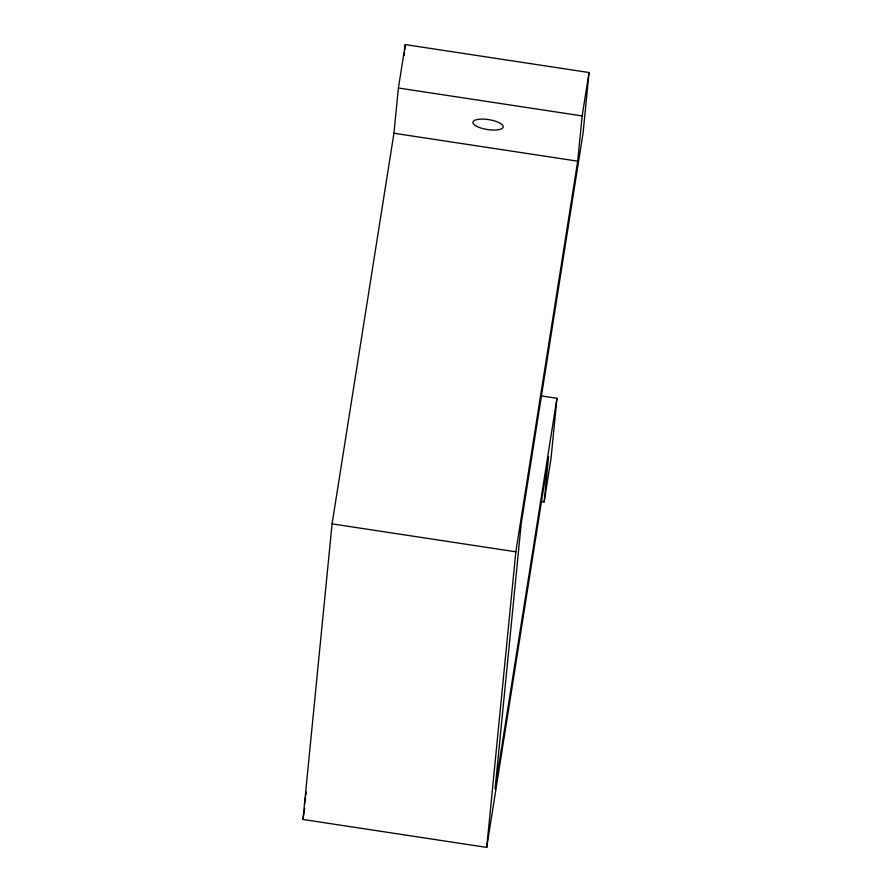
<?xml version="1.0" encoding="UTF-8"?>
<svg xmlns="http://www.w3.org/2000/svg" width="892" height="892" viewBox="0 0 892 892"><rect width="100%" height="100%" fill="white"/><g stroke="black" fill="none" stroke-linecap="round" stroke-linejoin="round"><path stroke-width="1.34" d="M541.399 501.605L544.142 502.018L548.591 456.771L486.72 847.4L302.968 819.469L332.08 523.872L393.941 133.243L398.401 88.007L405.28 44.6L589.032 72.531L583.1 132.852L521.229 523.481L495.082 788.918L556.954 398.289L540.496 395.792M404.199 55.572L404.466 52.829M404.734 50.086L405.28 44.6M486.72 847.4L515.844 551.802L577.704 161.173L582.164 115.927L589.032 72.531M556.954 398.289L551.011 458.622L544.142 502.018M304.451 804.394L305.521 797.604M305.956 794.895L306.38 792.185M302.968 819.469L304.707 808.464M398.401 88.007L582.164 115.927M393.941 133.243L577.704 161.173M332.08 523.872L515.844 551.802M476.986 126.474A15.342 4.995 9 0 0 502.575 128.102A15.342 4.995 9 0 0 484.601 119.182A15.342 4.995 9 0 0 476.986 126.474"/></g></svg>
